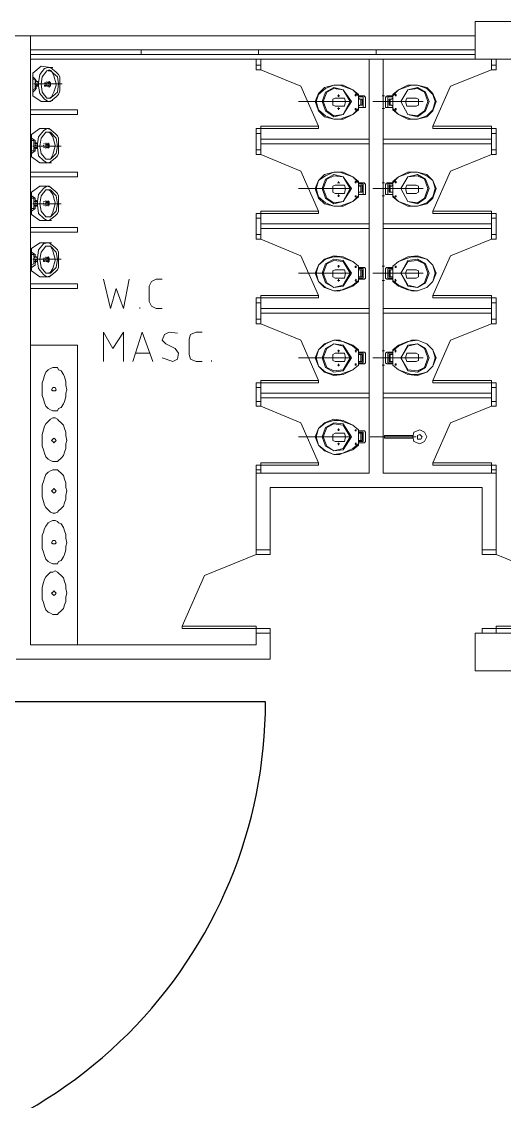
# Model space of a CAD drawing. Header units: millimetres. Extents: x 379 to 563, y 812 to 870.
# Drawn here: x 452.51 to 457.65, y 843.83 to 855.33 of the extents above; entities that cross this region are included whole.
import ezdxf

# ---------------------------------------------------------------- set-up
doc = ezdxf.new("R2010")
doc.units = ezdxf.units.MM
doc.layers.add('Cameras', color=7, linetype='Continuous')

msp = doc.modelspace()

# ---------------------------------------------------------------- linework, layer by layer
at = {"color": 7, "lineweight": 0}
for points in [[(457.335, 854.928), (457.735, 854.928), (457.735, 855.329), (457.335, 855.329), (457.335, 854.928), (457.335, 854.928)], [(448.968, 855.179), (457.335, 855.179)], [(452.6, 848.691), (452.6, 855.179)], [(452.6, 855.028), (457.335, 855.028)], [(453.778, 854.978), (453.778, 855.028)], [(455.03, 854.978), (455.03, 855.028)], [(456.283, 854.978), (456.283, 855.028)], [(452.6, 854.978), (457.335, 854.978)], [(452.6, 854.928), (453.101, 854.928)], [(452.625, 854.928), (457.335, 854.928)], [(454.717, 854.928), (453.728, 854.928)], [(455.055, 854.865), (455.005, 854.865), (455.005, 854.928), (455.055, 854.928), (455.055, 854.865), (455.055, 854.865)], [(455.005, 854.865), (455.005, 854.928)], [(455.055, 854.815), (455.005, 854.815), (455.005, 854.865), (455.055, 854.865), (455.055, 854.815), (455.055, 854.815)], [(455.055, 854.865), (455.055, 854.928)], [(456.045, 854.928), (456.195, 854.928)], [(456.207, 850.519), (456.207, 854.928)], [(456.358, 850.519), (456.358, 854.928)], [(457.51, 854.865), (457.56, 854.865), (457.56, 854.928), (457.51, 854.928), (457.51, 854.865), (457.51, 854.865)], [(457.51, 854.865), (457.51, 854.928)], [(457.51, 854.815), (457.56, 854.815), (457.56, 854.865), (457.51, 854.865), (457.51, 854.815), (457.51, 854.815)], [(457.56, 854.865), (457.56, 854.928)], [(452.813, 854.84), (452.713, 854.853), (452.625, 854.778)], [(452.625, 854.552), (452.625, 854.665), (452.625, 854.778)], [(452.7, 854.765), (452.688, 854.678)], [(452.751, 854.828), (452.7, 854.765)], [(452.776, 854.803), (452.726, 854.74)], [(452.838, 854.84), (452.788, 854.84), (452.751, 854.828)], [(452.826, 854.803), (452.801, 854.815), (452.776, 854.803)], [(452.788, 854.515), (452.813, 854.515), (452.888, 854.577), (452.901, 854.665), (452.888, 854.74), (452.813, 854.803), (452.788, 854.803)], [(452.876, 854.79), (452.813, 854.84)], [(452.851, 854.753), (452.826, 854.803)], [(452.876, 854.665), (452.851, 854.753)], [(452.901, 854.765), (452.876, 854.79)], [(452.913, 854.74), (452.901, 854.765)], [(455.669, 854.214), (455.481, 854.64), (455.055, 854.815)], [(457.51, 854.815), (457.072, 854.64), (456.884, 854.214)], [(452.625, 854.74), (452.65, 854.715), (452.663, 854.703), (452.663, 854.69)], [(452.625, 854.715), (452.65, 854.715)], [(452.938, 854.665), (452.638, 854.665)], [(452.65, 854.703), (452.65, 854.715)], [(452.65, 854.703), (452.65, 854.69)], [(452.65, 854.69), (452.663, 854.69)], [(452.688, 854.665), (452.688, 854.678), (452.663, 854.69), (452.65, 854.678), (452.65, 854.665), (452.65, 854.64), (452.663, 854.64), (452.688, 854.64), (452.688, 854.665), (452.688, 854.665)], [(452.663, 854.64), (452.65, 854.64), (452.65, 854.627)], [(452.663, 854.69), (452.675, 854.69)], [(452.675, 854.665), (452.663, 854.665), (452.663, 854.653), (452.675, 854.653), (452.675, 854.665), (452.675, 854.665)], [(452.675, 854.64), (452.663, 854.64), (452.663, 854.627)], [(452.688, 854.678), (452.675, 854.69)], [(452.675, 854.64), (452.688, 854.64)], [(452.688, 854.64), (452.688, 854.69)], [(452.688, 854.64), (452.7, 854.565), (452.751, 854.502)], [(452.726, 854.74), (452.713, 854.665)], [(452.713, 854.665), (452.726, 854.577)], [(452.763, 854.678), (452.751, 854.678), (452.763, 854.678), (452.763, 854.678)], [(452.763, 854.64), (452.763, 854.653), (452.751, 854.653), (452.751, 854.64), (452.763, 854.64), (452.763, 854.64)], [(452.776, 854.69), (452.776, 854.678), (452.776, 854.69), (452.776, 854.69)], [(452.813, 854.665), (452.813, 854.678), (452.801, 854.69), (452.776, 854.678), (452.776, 854.665), (452.776, 854.64), (452.801, 854.64), (452.813, 854.64), (452.813, 854.665), (452.813, 854.665)], [(452.776, 854.665), (452.776, 854.653), (452.776, 854.665), (452.776, 854.665)], [(452.801, 854.678), (452.788, 854.678), (452.801, 854.678), (452.801, 854.678)], [(452.788, 854.64), (452.788, 854.653), (452.788, 854.64), (452.788, 854.64)], [(452.801, 854.69), (452.801, 854.665)], [(452.801, 854.665), (452.801, 854.653), (452.801, 854.665), (452.801, 854.665)], [(452.801, 854.627), (452.801, 854.665)], [(452.851, 854.577), (452.876, 854.653)], [(452.876, 854.665), (452.876, 854.653)], [(452.913, 854.703), (452.913, 854.74)], [(452.913, 854.665), (452.913, 854.703)], [(452.913, 854.627), (452.913, 854.665)], [(456.095, 854.54), (456.032, 854.602), (455.894, 854.653), (455.832, 854.653), (455.744, 854.615), (455.669, 854.552), (455.644, 854.477), (455.669, 854.39), (455.744, 854.327), (455.832, 854.289), (455.894, 854.289), (456.032, 854.339), (456.095, 854.402)], [(455.832, 854.653), (455.731, 854.627)], [(455.932, 854.653), (455.832, 854.653)], [(456.032, 854.602), (455.932, 854.653)], [(456.521, 854.339), (456.621, 854.289), (456.721, 854.289), (456.821, 854.314), (456.884, 854.377), (456.921, 854.477), (456.884, 854.565), (456.821, 854.627), (456.721, 854.653), (456.621, 854.653), (456.521, 854.602), (456.458, 854.552), (456.458, 854.54), (456.395, 854.54)], [(456.658, 854.653), (456.521, 854.602)], [(456.721, 854.653), (456.658, 854.653)], [(456.821, 854.615), (456.721, 854.653)], [(452.625, 854.577), (452.65, 854.602), (452.663, 854.615), (452.663, 854.627)], [(452.625, 854.615), (452.625, 854.602)], [(452.625, 854.602), (452.65, 854.615)], [(452.625, 854.552), (452.625, 854.54)], [(452.625, 854.54), (452.713, 854.477), (452.813, 854.477)], [(452.65, 854.615), (452.65, 854.627)], [(452.726, 854.577), (452.776, 854.515)], [(452.776, 854.515), (452.801, 854.515), (452.826, 854.527)], [(452.813, 854.477), (452.876, 854.527)], [(452.826, 854.527), (452.851, 854.577)], [(452.876, 854.527), (452.901, 854.552)], [(452.901, 854.552), (452.913, 854.59)], [(452.913, 854.59), (452.913, 854.627)], [(455.669, 854.565), (455.631, 854.477)], [(455.731, 854.627), (455.669, 854.565)], [(455.932, 854.602), (455.832, 854.627), (455.744, 854.577), (455.706, 854.477), (455.744, 854.377), (455.832, 854.314), (455.932, 854.339), (456.02, 854.477)], [(455.932, 854.602), (455.832, 854.615), (455.757, 854.577), (455.719, 854.477), (455.757, 854.377), (455.832, 854.327), (455.932, 854.339), (456.007, 854.477)], [(455.869, 854.54), (455.894, 854.54)], [(455.882, 854.552), (455.882, 854.527)], [(456.007, 854.477), (455.932, 854.602)], [(456.02, 854.477), (455.932, 854.602)], [(456.095, 854.552), (456.032, 854.602)], [(456.07, 854.54), (456.07, 854.552), (456.057, 854.552), (456.057, 854.54), (456.07, 854.54), (456.07, 854.54)], [(456.095, 854.54), (456.095, 854.552)], [(456.095, 854.54), (456.157, 854.54)], [(456.095, 854.54), (456.095, 854.477)], [(456.095, 854.527), (456.145, 854.527)], [(456.145, 854.515), (456.145, 854.527)], [(456.17, 854.527), (456.157, 854.527), (456.157, 854.54)], [(456.17, 854.527), (456.17, 854.477), (456.17, 854.415)], [(456.37, 854.54), (456.345, 854.54)], [(456.358, 854.552), (456.358, 854.527)], [(456.395, 854.54), (456.395, 854.527), (456.383, 854.527)], [(456.383, 854.527), (456.383, 854.477), (456.383, 854.415)], [(456.458, 854.527), (456.408, 854.527)], [(456.408, 854.527), (456.408, 854.515)], [(456.521, 854.602), (456.458, 854.54)], [(456.458, 854.54), (456.458, 854.477)], [(456.496, 854.54), (456.496, 854.552), (456.483, 854.552), (456.483, 854.54), (456.496, 854.54), (456.496, 854.54)], [(456.621, 854.602), (456.546, 854.477)], [(456.621, 854.602), (456.546, 854.477)], [(456.721, 854.627), (456.621, 854.602)], [(456.721, 854.615), (456.621, 854.602)], [(456.809, 854.577), (456.721, 854.627)], [(456.796, 854.577), (456.721, 854.615)], [(456.834, 854.477), (456.796, 854.577)], [(456.846, 854.477), (456.809, 854.577)], [(456.884, 854.552), (456.821, 854.615)], [(456.909, 854.477), (456.884, 854.552)], [(452.751, 854.502), (452.788, 854.477), (452.838, 854.49)], [(455.456, 854.477), (455.995, 854.477)], [(455.631, 854.477), (455.669, 854.377)], [(455.844, 854.515), (455.819, 854.502)], [(455.819, 854.44), (455.819, 854.502)], [(455.944, 854.427), (455.844, 854.427), (455.819, 854.44)], [(455.844, 854.515), (455.944, 854.515)], [(455.882, 854.39), (455.882, 854.415)], [(455.944, 854.427), (455.957, 854.477), (455.944, 854.515)], [(456.095, 854.515), (456.107, 854.502)], [(456.095, 854.415), (456.095, 854.477)], [(456.107, 854.44), (456.095, 854.427)], [(456.145, 854.415), (456.095, 854.415)], [(456.157, 854.415), (456.095, 854.415), (456.095, 854.402), (456.095, 854.39)], [(456.107, 854.502), (456.12, 854.502), (456.132, 854.502), (456.132, 854.477)], [(456.107, 854.44), (456.12, 854.44), (456.132, 854.44), (456.132, 854.477)], [(456.12, 854.502), (456.12, 854.477), (456.12, 854.44)], [(456.145, 854.515), (456.145, 854.477), (456.145, 854.427)], [(456.145, 854.415), (456.145, 854.427)], [(456.157, 854.415), (456.17, 854.415)], [(456.784, 854.477), (456.245, 854.477)], [(456.358, 854.39), (456.358, 854.415)], [(456.383, 854.415), (456.395, 854.415)], [(456.395, 854.415), (456.458, 854.415), (456.458, 854.402), (456.458, 854.39)], [(456.408, 854.515), (456.408, 854.477), (456.408, 854.427)], [(456.408, 854.427), (456.408, 854.415)], [(456.408, 854.415), (456.458, 854.415)], [(456.445, 854.502), (456.433, 854.502), (456.42, 854.502), (456.42, 854.477)], [(456.445, 854.44), (456.433, 854.44), (456.42, 854.44), (456.42, 854.477)], [(456.433, 854.502), (456.433, 854.477), (456.433, 854.44)], [(456.445, 854.502), (456.458, 854.515)], [(456.458, 854.427), (456.445, 854.44)], [(456.909, 854.477), (456.884, 854.39), (456.821, 854.327), (456.721, 854.289), (456.658, 854.289), (456.521, 854.339), (456.458, 854.402)], [(456.458, 854.415), (456.458, 854.477)], [(456.546, 854.477), (456.621, 854.339)], [(456.546, 854.477), (456.621, 854.339)], [(456.608, 854.515), (456.596, 854.477), (456.608, 854.427)], [(456.733, 854.502), (456.708, 854.515), (456.608, 854.515)], [(456.608, 854.427), (456.708, 854.427), (456.733, 854.44)], [(456.733, 854.44), (456.733, 854.502)], [(456.796, 854.377), (456.834, 854.477)], [(456.809, 854.377), (456.846, 854.477)], [(452.6, 854.39), (453.101, 854.39)], [(452.6, 854.339), (453.101, 854.339)], [(453.101, 854.339), (453.101, 854.39)], [(455.669, 854.377), (455.731, 854.314)], [(455.731, 854.314), (455.832, 854.289)], [(455.832, 854.289), (455.932, 854.289)], [(455.869, 854.402), (455.894, 854.402)], [(455.932, 854.289), (456.032, 854.339)], [(456.095, 854.39), (456.032, 854.339)], [(456.07, 854.402), (456.057, 854.402), (456.057, 854.39), (456.07, 854.39), (456.07, 854.402), (456.07, 854.402)], [(456.37, 854.402), (456.345, 854.402)], [(456.458, 854.39), (456.521, 854.339)], [(456.496, 854.402), (456.483, 854.402), (456.483, 854.39), (456.496, 854.39), (456.496, 854.402), (456.496, 854.402)], [(456.621, 854.339), (456.721, 854.327)], [(456.621, 854.339), (456.721, 854.314)], [(456.721, 854.327), (456.796, 854.377)], [(456.721, 854.314), (456.809, 854.377)], [(452.801, 854.189), (452.7, 854.189), (452.613, 854.126)], [(452.826, 854.177), (452.776, 854.189), (452.738, 854.164)], [(452.863, 854.139), (452.801, 854.189)], [(455.055, 854.139), (455.005, 854.139), (455.005, 854.189), (455.055, 854.189), (455.055, 854.139), (455.055, 854.139)], [(455.055, 854.189), (455.669, 854.189), (455.669, 854.214), (455.055, 854.214), (455.055, 854.189), (455.055, 854.189)], [(457.51, 854.189), (456.884, 854.189), (456.884, 854.214), (457.51, 854.214), (457.51, 854.189), (457.51, 854.189)], [(457.51, 854.139), (457.56, 854.139), (457.56, 854.189), (457.51, 854.189), (457.51, 854.139), (457.51, 854.139)], [(452.613, 853.901), (452.613, 854.001), (452.613, 854.114), (452.613, 854.126)], [(452.613, 854.089), (452.65, 854.064), (452.65, 854.051), (452.65, 854.039)], [(452.613, 854.064), (452.638, 854.064)], [(452.638, 854.051), (452.638, 854.064)], [(452.688, 854.101), (452.675, 854.026)], [(452.738, 854.164), (452.688, 854.101)], [(452.713, 854.089), (452.7, 854.001)], [(452.763, 854.152), (452.713, 854.089)], [(452.813, 854.139), (452.788, 854.152), (452.763, 854.152)], [(452.776, 853.863), (452.813, 853.863), (452.876, 853.926), (452.888, 854.001), (452.876, 854.089), (452.813, 854.152), (452.776, 854.152)], [(452.838, 854.101), (452.813, 854.139)], [(452.863, 854.014), (452.838, 854.101)], [(452.888, 854.114), (452.863, 854.139)], [(452.901, 854.089), (452.888, 854.114)], [(452.901, 854.039), (452.901, 854.089)], [(455.055, 853.964), (455.005, 853.964), (455.005, 854.139), (455.055, 854.139), (455.055, 853.964), (455.055, 853.964)], [(455.005, 853.964), (455.005, 854.139)], [(455.055, 853.964), (455.055, 854.139)], [(455.055, 854.076), (456.207, 854.076)], [(456.358, 854.076), (457.51, 854.076)], [(457.51, 853.964), (457.56, 853.964), (457.56, 854.139), (457.51, 854.139), (457.51, 853.964), (457.51, 853.964)], [(457.51, 853.964), (457.51, 854.139)], [(457.56, 853.964), (457.56, 854.139)], [(452.613, 853.926), (452.65, 853.951), (452.65, 853.964), (452.65, 853.976)], [(452.613, 853.951), (452.638, 853.951)], [(452.926, 854.001), (452.625, 854.001)], [(452.638, 854.051), (452.638, 854.039)], [(452.638, 854.039), (452.638, 854.026), (452.65, 854.026)], [(452.675, 854.001), (452.675, 854.026), (452.65, 854.026), (452.638, 854.026), (452.638, 854.001), (452.638, 853.989), (452.65, 853.989), (452.675, 853.989), (452.675, 854.001), (452.675, 854.001)], [(452.65, 853.989), (452.638, 853.976)], [(452.638, 853.964), (452.638, 853.976)], [(452.638, 853.951), (452.638, 853.964)], [(452.65, 854.039), (452.663, 854.039)], [(452.663, 854.001), (452.663, 854.014), (452.65, 854.014), (452.65, 854.001), (452.663, 854.001), (452.663, 854.001)], [(452.663, 853.976), (452.65, 853.976)], [(452.675, 854.026), (452.663, 854.039)], [(452.663, 853.976), (452.675, 853.989)], [(452.675, 853.976), (452.675, 854.039)], [(452.675, 853.989), (452.688, 853.901), (452.738, 853.851)], [(452.7, 854.001), (452.713, 853.926)], [(452.751, 854.026), (452.738, 854.026), (452.751, 854.026), (452.751, 854.026)], [(452.738, 854.001), (452.738, 854.014), (452.738, 854.001), (452.738, 854.001)], [(452.751, 853.989), (452.738, 853.989), (452.751, 853.989), (452.751, 853.989)], [(452.763, 854.026), (452.763, 854.039), (452.763, 854.026), (452.763, 854.026)], [(452.801, 854.001), (452.801, 854.026), (452.788, 854.026), (452.763, 854.026), (452.763, 854.001), (452.763, 853.989), (452.788, 853.989), (452.801, 853.989), (452.801, 854.001), (452.801, 854.001)], [(452.763, 854.001), (452.763, 854.014), (452.763, 854.001), (452.763, 854.001)], [(452.763, 853.989), (452.763, 853.976), (452.763, 853.989), (452.763, 853.989)], [(452.788, 854.026), (452.776, 854.026), (452.776, 854.014), (452.788, 854.026), (452.788, 854.026)], [(452.788, 853.989), (452.776, 853.989), (452.788, 853.989), (452.788, 853.989)], [(452.788, 854.039), (452.788, 854.001)], [(452.788, 854.001), (452.788, 854.014), (452.788, 854.001), (452.788, 854.001)], [(452.788, 853.976), (452.788, 854.001)], [(452.838, 853.914), (452.863, 854.001)], [(452.863, 854.014), (452.863, 854.001)], [(452.901, 854.014), (452.901, 854.039)], [(452.901, 854.014), (452.901, 854.001)], [(452.901, 853.976), (452.901, 854.001)], [(452.901, 853.926), (452.901, 853.976)], [(455.055, 853.914), (455.005, 853.914), (455.005, 853.964), (455.055, 853.964), (455.055, 853.914), (455.055, 853.914)], [(455.055, 854.026), (456.207, 854.026)], [(456.358, 854.026), (457.51, 854.026)], [(457.51, 853.914), (457.56, 853.914), (457.56, 853.964), (457.51, 853.964), (457.51, 853.914), (457.51, 853.914)], [(452.613, 853.901), (452.613, 853.889)], [(452.613, 853.889), (452.7, 853.826), (452.801, 853.826)], [(452.713, 853.926), (452.763, 853.863)], [(452.738, 853.851), (452.776, 853.826), (452.826, 853.826)], [(452.763, 853.863), (452.788, 853.863), (452.813, 853.863)], [(452.801, 853.826), (452.863, 853.876)], [(452.813, 853.863), (452.838, 853.914)], [(452.863, 853.876), (452.888, 853.901)], [(452.888, 853.901), (452.901, 853.926)], [(455.669, 853.312), (455.481, 853.738), (455.055, 853.914)], [(457.51, 853.914), (457.072, 853.738), (456.884, 853.312)], [(452.6, 853.726), (453.101, 853.726)], [(453.101, 853.676), (453.101, 853.726)], [(456.095, 853.613), (456.032, 853.676), (455.894, 853.726), (455.832, 853.726), (455.744, 853.688), (455.669, 853.638), (455.644, 853.55), (455.669, 853.463), (455.744, 853.4), (455.832, 853.362), (455.894, 853.362), (456.032, 853.413), (456.095, 853.475)], [(455.832, 853.726), (455.731, 853.701)], [(455.932, 853.726), (455.832, 853.726)], [(456.032, 853.676), (455.932, 853.726)], [(456.521, 853.413), (456.621, 853.362), (456.721, 853.362), (456.821, 853.388), (456.884, 853.45), (456.921, 853.55), (456.884, 853.638), (456.821, 853.701), (456.721, 853.726), (456.621, 853.726), (456.521, 853.676), (456.458, 853.626), (456.458, 853.613), (456.395, 853.613)], [(456.658, 853.726), (456.521, 853.676)], [(456.721, 853.726), (456.658, 853.726)], [(456.821, 853.688), (456.721, 853.726)], [(452.6, 853.676), (453.101, 853.676)], [(455.669, 853.638), (455.631, 853.55)], [(455.731, 853.701), (455.669, 853.638)], [(455.932, 853.676), (455.832, 853.701), (455.744, 853.651), (455.706, 853.55), (455.744, 853.45), (455.832, 853.388), (455.932, 853.413), (456.02, 853.55)], [(455.932, 853.676), (455.832, 853.688), (455.757, 853.651), (455.719, 853.55), (455.757, 853.45), (455.832, 853.4), (455.932, 853.413), (456.007, 853.55)], [(455.869, 853.613), (455.894, 853.613)], [(455.882, 853.626), (455.882, 853.613)], [(456.007, 853.55), (455.932, 853.676)], [(456.02, 853.55), (455.932, 853.676)], [(456.095, 853.626), (456.032, 853.676)], [(456.07, 853.613), (456.07, 853.626), (456.057, 853.626), (456.057, 853.613), (456.07, 853.613), (456.07, 853.613)], [(456.095, 853.626), (456.095, 853.613), (456.157, 853.613)], [(456.095, 853.613), (456.095, 853.55)], [(456.095, 853.6), (456.145, 853.6)], [(456.145, 853.588), (456.145, 853.6)], [(456.17, 853.6), (456.157, 853.6), (456.157, 853.613)], [(456.17, 853.6), (456.17, 853.55), (456.17, 853.488)], [(456.37, 853.613), (456.345, 853.613)], [(456.358, 853.626), (456.358, 853.613)], [(456.395, 853.613), (456.395, 853.6), (456.383, 853.6)], [(456.383, 853.6), (456.383, 853.55), (456.383, 853.488)], [(456.458, 853.6), (456.408, 853.6)], [(456.408, 853.6), (456.408, 853.588)], [(456.521, 853.676), (456.458, 853.613)], [(456.458, 853.613), (456.458, 853.55)], [(456.496, 853.613), (456.496, 853.626), (456.483, 853.626), (456.483, 853.613), (456.496, 853.613), (456.496, 853.613)], [(456.621, 853.676), (456.546, 853.55)], [(456.621, 853.676), (456.546, 853.55)], [(456.721, 853.701), (456.621, 853.676)], [(456.721, 853.688), (456.621, 853.676)], [(456.809, 853.651), (456.721, 853.701)], [(456.796, 853.651), (456.721, 853.688)], [(456.834, 853.55), (456.796, 853.651)], [(456.846, 853.55), (456.809, 853.651)], [(456.884, 853.638), (456.821, 853.688)], [(456.909, 853.55), (456.884, 853.638)], [(452.801, 853.575), (452.7, 853.575), (452.613, 853.513)], [(452.613, 853.287), (452.613, 853.388), (452.613, 853.5), (452.613, 853.513)], [(452.688, 853.488), (452.675, 853.413)], [(452.738, 853.55), (452.688, 853.488)], [(452.763, 853.538), (452.713, 853.475)], [(452.826, 853.563), (452.776, 853.575), (452.738, 853.55)], [(452.813, 853.525), (452.788, 853.538), (452.763, 853.538)], [(452.776, 853.25), (452.813, 853.25), (452.876, 853.312), (452.888, 853.388), (452.876, 853.475), (452.813, 853.538), (452.776, 853.538)], [(452.863, 853.525), (452.801, 853.575)], [(452.838, 853.488), (452.813, 853.525)], [(452.863, 853.4), (452.838, 853.488)], [(452.888, 853.5), (452.863, 853.525)], [(452.901, 853.475), (452.888, 853.5)], [(455.456, 853.55), (455.995, 853.55)], [(455.631, 853.55), (455.669, 853.45)], [(455.844, 853.588), (455.819, 853.575)], [(455.819, 853.513), (455.819, 853.575)], [(455.944, 853.5), (455.844, 853.5), (455.819, 853.513)], [(455.844, 853.588), (455.944, 853.588)], [(455.882, 853.463), (455.882, 853.488)], [(455.944, 853.5), (455.957, 853.55), (455.944, 853.588)], [(456.095, 853.588), (456.107, 853.575)], [(456.095, 853.488), (456.095, 853.55)], [(456.107, 853.513), (456.095, 853.513), (456.095, 853.5)], [(456.145, 853.488), (456.095, 853.488)], [(456.157, 853.488), (456.095, 853.488), (456.095, 853.475), (456.095, 853.463)], [(456.107, 853.575), (456.12, 853.575), (456.12, 853.588), (456.132, 853.588), (456.132, 853.575), (456.132, 853.55)], [(456.107, 853.513), (456.12, 853.513), (456.132, 853.513), (456.132, 853.55)], [(456.12, 853.575), (456.12, 853.55), (456.12, 853.513)], [(456.145, 853.588), (456.145, 853.55), (456.145, 853.5)], [(456.145, 853.488), (456.145, 853.5)], [(456.157, 853.488), (456.17, 853.488)], [(456.784, 853.55), (456.245, 853.55)], [(456.358, 853.463), (456.358, 853.488)], [(456.383, 853.488), (456.395, 853.488)], [(456.395, 853.488), (456.458, 853.488), (456.458, 853.475), (456.458, 853.463)], [(456.408, 853.588), (456.408, 853.55), (456.408, 853.5)], [(456.408, 853.5), (456.408, 853.488)], [(456.408, 853.488), (456.458, 853.488)], [(456.445, 853.575), (456.433, 853.575), (456.433, 853.588), (456.42, 853.588), (456.42, 853.575), (456.42, 853.55)], [(456.445, 853.513), (456.433, 853.513), (456.42, 853.513), (456.42, 853.55)], [(456.433, 853.575), (456.433, 853.55), (456.433, 853.513)], [(456.445, 853.575), (456.458, 853.588)], [(456.458, 853.5), (456.458, 853.513), (456.445, 853.513)], [(456.909, 853.55), (456.884, 853.463), (456.821, 853.4), (456.721, 853.362), (456.658, 853.362), (456.521, 853.413), (456.458, 853.475)], [(456.458, 853.488), (456.458, 853.55)], [(456.546, 853.55), (456.621, 853.413)], [(456.546, 853.55), (456.621, 853.413)], [(456.608, 853.588), (456.596, 853.55), (456.608, 853.5)], [(456.733, 853.575), (456.708, 853.588), (456.608, 853.588)], [(456.608, 853.5), (456.708, 853.5), (456.733, 853.513)], [(456.733, 853.513), (456.733, 853.575)], [(456.796, 853.45), (456.834, 853.55)], [(456.809, 853.45), (456.846, 853.55)], [(452.613, 853.475), (452.65, 853.45), (452.65, 853.438), (452.65, 853.425)], [(452.613, 853.45), (452.638, 853.45)], [(452.926, 853.388), (452.625, 853.388)], [(452.638, 853.438), (452.638, 853.45)], [(452.638, 853.438), (452.638, 853.425)], [(452.638, 853.425), (452.638, 853.413), (452.65, 853.413)], [(452.675, 853.388), (452.675, 853.413), (452.65, 853.413), (452.638, 853.413), (452.638, 853.388), (452.638, 853.375), (452.65, 853.375), (452.675, 853.375), (452.675, 853.388), (452.675, 853.388)], [(452.65, 853.375), (452.638, 853.362)], [(452.65, 853.425), (452.663, 853.425)], [(452.663, 853.388), (452.663, 853.4), (452.65, 853.4), (452.65, 853.388), (452.663, 853.388), (452.663, 853.388)], [(452.675, 853.413), (452.663, 853.425)], [(452.663, 853.362), (452.675, 853.375)], [(452.675, 853.362), (452.675, 853.425)], [(452.675, 853.375), (452.688, 853.287), (452.738, 853.237)], [(452.713, 853.475), (452.7, 853.388)], [(452.7, 853.388), (452.713, 853.312)], [(452.751, 853.413), (452.738, 853.413), (452.751, 853.413), (452.751, 853.413)], [(452.738, 853.388), (452.738, 853.4), (452.738, 853.388), (452.738, 853.388)], [(452.751, 853.375), (452.738, 853.375), (452.751, 853.375), (452.751, 853.375)], [(452.763, 853.413), (452.763, 853.425), (452.763, 853.413), (452.763, 853.413)], [(452.801, 853.388), (452.801, 853.413), (452.788, 853.413), (452.763, 853.413), (452.763, 853.388), (452.763, 853.375), (452.788, 853.375), (452.801, 853.375), (452.801, 853.388), (452.801, 853.388)], [(452.763, 853.388), (452.763, 853.4), (452.763, 853.388), (452.763, 853.388)], [(452.763, 853.375), (452.763, 853.362), (452.763, 853.375), (452.763, 853.375)], [(452.788, 853.413), (452.776, 853.413), (452.776, 853.4), (452.788, 853.413), (452.788, 853.413)], [(452.788, 853.375), (452.776, 853.375), (452.788, 853.375), (452.788, 853.375)], [(452.788, 853.425), (452.788, 853.388)], [(452.788, 853.388), (452.788, 853.4), (452.788, 853.388), (452.788, 853.388)], [(452.788, 853.362), (452.788, 853.388)], [(452.838, 853.3), (452.863, 853.388)], [(452.863, 853.4), (452.863, 853.388)], [(452.901, 853.425), (452.901, 853.475)], [(452.901, 853.4), (452.901, 853.425)], [(452.901, 853.4), (452.901, 853.388)], [(452.901, 853.362), (452.901, 853.388)], [(455.669, 853.45), (455.731, 853.388)], [(455.731, 853.388), (455.832, 853.362)], [(455.869, 853.475), (455.894, 853.475)], [(455.932, 853.362), (456.032, 853.413)], [(456.095, 853.463), (456.032, 853.413)], [(456.07, 853.475), (456.057, 853.475), (456.057, 853.463), (456.07, 853.463), (456.07, 853.475), (456.07, 853.475)], [(456.37, 853.475), (456.345, 853.475)], [(456.458, 853.463), (456.521, 853.413)], [(456.496, 853.475), (456.483, 853.475), (456.483, 853.463), (456.496, 853.463), (456.496, 853.475), (456.496, 853.475)], [(456.621, 853.413), (456.721, 853.4)], [(456.621, 853.413), (456.721, 853.388)], [(456.721, 853.4), (456.796, 853.45)], [(456.721, 853.388), (456.809, 853.45)], [(452.613, 853.312), (452.65, 853.337), (452.65, 853.35), (452.65, 853.362)], [(452.613, 853.337), (452.638, 853.337)], [(452.613, 853.287), (452.613, 853.275)], [(452.613, 853.275), (452.7, 853.212), (452.801, 853.212)], [(452.638, 853.35), (452.638, 853.362)], [(452.638, 853.337), (452.638, 853.35)], [(452.663, 853.362), (452.65, 853.362)], [(452.713, 853.312), (452.763, 853.25)], [(452.801, 853.212), (452.863, 853.262)], [(452.813, 853.25), (452.838, 853.3)], [(452.863, 853.262), (452.888, 853.287)], [(452.888, 853.287), (452.901, 853.312)], [(452.901, 853.312), (452.901, 853.362)], [(455.055, 853.237), (455.005, 853.237), (455.005, 853.287), (455.055, 853.287), (455.055, 853.237), (455.055, 853.237)], [(455.055, 853.287), (455.669, 853.287), (455.669, 853.312), (455.055, 853.312), (455.055, 853.287), (455.055, 853.287)], [(455.832, 853.362), (455.932, 853.362)], [(457.51, 853.287), (456.884, 853.287), (456.884, 853.312), (457.51, 853.312), (457.51, 853.287), (457.51, 853.287)], [(457.51, 853.237), (457.56, 853.237), (457.56, 853.287), (457.51, 853.287), (457.51, 853.237), (457.51, 853.237)], [(452.738, 853.237), (452.776, 853.212), (452.826, 853.212)], [(452.763, 853.25), (452.788, 853.25), (452.813, 853.25)], [(455.055, 853.062), (455.005, 853.062), (455.005, 853.237), (455.055, 853.237), (455.055, 853.062), (455.055, 853.062)], [(455.005, 853.062), (455.005, 853.237)], [(455.055, 853.062), (455.055, 853.237)], [(455.055, 853.175), (456.207, 853.175)], [(456.358, 853.175), (457.51, 853.175)], [(457.51, 853.062), (457.56, 853.062), (457.56, 853.237), (457.51, 853.237), (457.51, 853.062), (457.51, 853.062)], [(457.51, 853.062), (457.51, 853.237)], [(457.56, 853.062), (457.56, 853.237)], [(452.6, 853.137), (453.101, 853.137)], [(452.6, 853.087), (453.101, 853.087)], [(453.101, 853.087), (453.101, 853.137)], [(455.055, 853.012), (455.005, 853.012), (455.005, 853.062), (455.055, 853.062), (455.055, 853.012), (455.055, 853.012)], [(455.055, 853.125), (456.207, 853.125)], [(456.358, 853.125), (457.51, 853.125)], [(457.51, 853.012), (457.56, 853.012), (457.56, 853.062), (457.51, 853.062), (457.51, 853.012), (457.51, 853.012)], [(452.801, 852.974), (452.7, 852.974), (452.613, 852.912)], [(452.613, 852.686), (452.613, 852.799), (452.613, 852.912)], [(452.738, 852.962), (452.688, 852.899)], [(452.763, 852.937), (452.713, 852.874)], [(452.826, 852.974), (452.776, 852.974), (452.738, 852.962)], [(452.813, 852.937), (452.788, 852.937), (452.763, 852.937)], [(452.776, 852.649), (452.813, 852.649), (452.876, 852.711), (452.888, 852.799), (452.876, 852.874), (452.813, 852.937), (452.776, 852.937)], [(452.863, 852.924), (452.801, 852.974)], [(452.838, 852.887), (452.813, 852.937)], [(452.888, 852.899), (452.863, 852.924)], [(455.669, 852.411), (455.481, 852.836), (455.055, 853.012)], [(457.51, 853.012), (457.072, 852.836), (456.884, 852.411)], [(452.613, 852.874), (452.65, 852.849), (452.65, 852.836), (452.65, 852.824)], [(452.613, 852.849), (452.638, 852.849)], [(452.926, 852.799), (452.625, 852.799)], [(452.638, 852.836), (452.638, 852.849)], [(452.638, 852.836), (452.638, 852.824)], [(452.638, 852.824), (452.65, 852.824)], [(452.675, 852.799), (452.675, 852.811), (452.65, 852.824), (452.638, 852.811), (452.638, 852.799), (452.638, 852.774), (452.65, 852.774), (452.675, 852.774), (452.675, 852.799), (452.675, 852.799)], [(452.65, 852.824), (452.663, 852.824)], [(452.663, 852.799), (452.65, 852.799), (452.65, 852.786), (452.663, 852.786), (452.663, 852.799), (452.663, 852.799)], [(452.675, 852.811), (452.663, 852.824)], [(452.688, 852.899), (452.675, 852.811)], [(452.675, 852.774), (452.675, 852.824)], [(452.713, 852.874), (452.7, 852.799)], [(452.7, 852.799), (452.713, 852.711)], [(452.751, 852.811), (452.738, 852.811), (452.751, 852.811), (452.751, 852.811)], [(452.738, 852.799), (452.738, 852.786), (452.738, 852.799), (452.738, 852.799)], [(452.763, 852.824), (452.763, 852.811), (452.763, 852.824), (452.763, 852.824)], [(452.801, 852.799), (452.801, 852.811), (452.788, 852.824), (452.763, 852.811), (452.763, 852.799), (452.763, 852.774), (452.788, 852.774), (452.801, 852.774), (452.801, 852.799), (452.801, 852.799)], [(452.763, 852.799), (452.763, 852.786), (452.763, 852.799), (452.763, 852.799)], [(452.788, 852.811), (452.776, 852.811), (452.788, 852.811), (452.788, 852.811)], [(452.788, 852.824), (452.788, 852.799)], [(452.788, 852.799), (452.788, 852.786), (452.788, 852.799), (452.788, 852.799)], [(452.788, 852.761), (452.788, 852.799)], [(452.863, 852.799), (452.838, 852.887)], [(452.863, 852.799), (452.863, 852.786)], [(452.901, 852.874), (452.888, 852.899)], [(452.901, 852.824), (452.901, 852.874)], [(452.901, 852.799), (452.901, 852.824)], [(452.901, 852.761), (452.901, 852.799)], [(456.095, 852.711), (456.095, 852.724), (456.032, 852.774), (455.894, 852.824), (455.832, 852.824), (455.744, 852.799), (455.669, 852.736), (455.644, 852.649), (455.669, 852.561), (455.744, 852.498), (455.832, 852.461), (455.894, 852.461), (456.032, 852.523), (456.095, 852.573)], [(455.731, 852.799), (455.669, 852.736)], [(455.932, 852.786), (455.832, 852.799), (455.744, 852.749), (455.706, 852.649), (455.744, 852.548), (455.832, 852.498), (455.932, 852.511), (456.02, 852.649)], [(455.832, 852.836), (455.731, 852.799)], [(455.932, 852.824), (455.832, 852.836)], [(456.032, 852.774), (455.932, 852.824)], [(456.521, 852.511), (456.621, 852.473), (456.721, 852.461), (456.821, 852.498), (456.884, 852.561), (456.921, 852.649), (456.884, 852.736), (456.821, 852.799), (456.721, 852.836), (456.621, 852.824), (456.521, 852.774), (456.458, 852.724), (456.458, 852.711), (456.395, 852.711)], [(456.658, 852.824), (456.521, 852.774)], [(456.721, 852.799), (456.621, 852.786)], [(456.721, 852.824), (456.658, 852.824)], [(456.821, 852.799), (456.721, 852.824)], [(456.809, 852.749), (456.721, 852.799)], [(456.884, 852.736), (456.821, 852.799)], [(452.613, 852.711), (452.65, 852.736), (452.65, 852.749), (452.65, 852.761)], [(452.613, 852.736), (452.638, 852.749)], [(452.613, 852.686), (452.613, 852.674)], [(452.65, 852.774), (452.638, 852.774), (452.638, 852.761)], [(452.638, 852.749), (452.638, 852.761)], [(452.663, 852.774), (452.65, 852.761)], [(452.663, 852.774), (452.675, 852.774)], [(452.675, 852.774), (452.688, 852.699), (452.738, 852.636)], [(452.713, 852.711), (452.763, 852.649)], [(452.751, 852.774), (452.751, 852.786), (452.738, 852.786), (452.738, 852.774), (452.751, 852.774), (452.751, 852.774)], [(452.788, 852.774), (452.776, 852.786), (452.776, 852.774), (452.788, 852.774), (452.788, 852.774)], [(452.813, 852.661), (452.838, 852.699)], [(452.838, 852.699), (452.863, 852.786)], [(452.863, 852.661), (452.888, 852.686)], [(452.888, 852.686), (452.901, 852.711)], [(452.901, 852.711), (452.901, 852.761)], [(455.669, 852.736), (455.631, 852.649)], [(455.932, 852.774), (455.832, 852.786), (455.757, 852.749), (455.719, 852.649), (455.757, 852.548), (455.832, 852.498), (455.932, 852.523), (456.007, 852.649)], [(455.844, 852.686), (455.819, 852.674)], [(455.844, 852.686), (455.944, 852.686)], [(455.869, 852.724), (455.894, 852.724)], [(455.882, 852.736), (455.882, 852.711)], [(456.02, 852.649), (455.932, 852.786)], [(456.007, 852.649), (455.932, 852.774)], [(455.944, 852.598), (455.957, 852.649), (455.944, 852.686)], [(456.095, 852.724), (456.032, 852.774)], [(456.07, 852.724), (456.057, 852.724), (456.057, 852.711), (456.07, 852.711), (456.07, 852.724), (456.07, 852.724)], [(456.095, 852.724), (456.095, 852.711), (456.157, 852.711)], [(456.095, 852.711), (456.095, 852.649)], [(456.095, 852.699), (456.145, 852.699)], [(456.095, 852.686), (456.107, 852.686)], [(456.107, 852.686), (456.12, 852.686), (456.132, 852.686), (456.132, 852.674), (456.132, 852.649)], [(456.12, 852.686), (456.12, 852.649), (456.12, 852.611)], [(456.145, 852.686), (456.145, 852.699)], [(456.145, 852.686), (456.145, 852.649), (456.145, 852.598)], [(456.17, 852.699), (456.157, 852.711)], [(456.17, 852.699), (456.17, 852.649), (456.17, 852.598)], [(456.37, 852.724), (456.345, 852.724)], [(456.358, 852.736), (456.358, 852.711)], [(456.395, 852.711), (456.383, 852.699)], [(456.383, 852.699), (456.383, 852.649), (456.383, 852.598)], [(456.458, 852.699), (456.408, 852.699)], [(456.408, 852.699), (456.408, 852.686)], [(456.408, 852.686), (456.408, 852.649), (456.408, 852.598)], [(456.445, 852.686), (456.433, 852.686), (456.42, 852.686), (456.42, 852.674), (456.42, 852.649)], [(456.433, 852.686), (456.433, 852.649), (456.433, 852.611)], [(456.445, 852.686), (456.458, 852.686)], [(456.521, 852.774), (456.458, 852.724)], [(456.458, 852.724), (456.458, 852.711)], [(456.458, 852.711), (456.458, 852.649)], [(456.496, 852.724), (456.483, 852.724), (456.483, 852.711), (456.496, 852.711), (456.496, 852.724), (456.496, 852.724)], [(456.621, 852.786), (456.546, 852.649)], [(456.621, 852.774), (456.546, 852.649)], [(456.608, 852.686), (456.596, 852.649), (456.608, 852.598)], [(456.733, 852.674), (456.708, 852.686), (456.608, 852.686)], [(456.721, 852.786), (456.621, 852.774)], [(456.796, 852.749), (456.721, 852.786)], [(456.834, 852.649), (456.796, 852.749)], [(456.846, 852.649), (456.809, 852.749)], [(456.909, 852.649), (456.884, 852.736)], [(452.613, 852.674), (452.7, 852.611), (452.801, 852.611)], [(452.738, 852.636), (452.776, 852.611), (452.826, 852.624)], [(452.763, 852.649), (452.788, 852.649), (452.813, 852.661)], [(452.801, 852.611), (452.863, 852.661)], [(453.377, 852.586), (453.452, 852.273), (453.515, 852.486), (453.59, 852.273), (453.652, 852.586)], [(453.94, 852.586), (453.89, 852.561), (453.865, 852.511)], [(453.94, 852.586), (454.003, 852.586)], [(455.456, 852.649), (455.995, 852.649)], [(455.631, 852.649), (455.669, 852.561)], [(455.819, 852.611), (455.819, 852.674)], [(455.944, 852.598), (455.844, 852.598), (455.819, 852.611)], [(455.869, 852.573), (455.894, 852.573)], [(455.882, 852.561), (455.882, 852.586)], [(456.07, 852.573), (456.07, 852.586), (456.057, 852.573), (456.07, 852.561), (456.07, 852.573), (456.07, 852.573)], [(456.095, 852.586), (456.095, 852.649)], [(456.107, 852.611), (456.095, 852.611), (456.095, 852.598)], [(456.145, 852.598), (456.095, 852.598)], [(456.157, 852.586), (456.095, 852.586), (456.095, 852.573), (456.095, 852.561)], [(456.107, 852.611), (456.12, 852.611), (456.132, 852.611), (456.132, 852.649)], [(456.157, 852.586), (456.17, 852.598)], [(456.784, 852.649), (456.245, 852.649)], [(456.37, 852.573), (456.345, 852.573)], [(456.358, 852.561), (456.358, 852.586)], [(456.383, 852.598), (456.395, 852.586)], [(456.395, 852.586), (456.458, 852.586), (456.458, 852.573), (456.458, 852.561)], [(456.408, 852.598), (456.458, 852.598)], [(456.445, 852.611), (456.433, 852.611), (456.42, 852.611), (456.42, 852.649)], [(456.458, 852.598), (456.458, 852.611), (456.445, 852.611)], [(456.909, 852.649), (456.884, 852.561), (456.821, 852.498), (456.721, 852.461), (456.658, 852.461), (456.521, 852.523), (456.458, 852.573)], [(456.458, 852.586), (456.458, 852.649)], [(456.496, 852.573), (456.483, 852.586), (456.483, 852.573), (456.483, 852.561), (456.496, 852.573), (456.496, 852.573)], [(456.546, 852.649), (456.621, 852.523)], [(456.546, 852.649), (456.621, 852.511)], [(456.608, 852.598), (456.708, 852.598), (456.733, 852.611)], [(456.733, 852.611), (456.733, 852.674)], [(456.796, 852.548), (456.834, 852.649)], [(456.809, 852.548), (456.846, 852.649)], [(452.6, 852.536), (453.101, 852.536)], [(452.6, 852.486), (453.101, 852.486)], [(453.101, 852.486), (453.101, 852.536)], [(453.865, 852.348), (453.865, 852.511)], [(455.669, 852.561), (455.731, 852.498)], [(455.731, 852.498), (455.832, 852.461)], [(455.832, 852.461), (455.932, 852.473)], [(455.932, 852.473), (456.032, 852.511)], [(456.095, 852.561), (456.032, 852.511)], [(456.458, 852.561), (456.521, 852.511)], [(456.621, 852.523), (456.721, 852.498)], [(456.621, 852.511), (456.721, 852.498)], [(456.721, 852.498), (456.796, 852.548)], [(456.721, 852.498), (456.809, 852.548)], [(453.865, 852.348), (453.89, 852.298), (453.94, 852.273)], [(455.055, 852.335), (455.005, 852.335), (455.005, 852.386), (455.055, 852.386), (455.055, 852.335), (455.055, 852.335)], [(455.055, 852.16), (455.005, 852.16), (455.005, 852.335), (455.055, 852.335), (455.055, 852.16), (455.055, 852.16)], [(455.005, 852.16), (455.005, 852.335)], [(455.055, 852.386), (455.669, 852.386), (455.669, 852.411), (455.055, 852.411), (455.055, 852.386), (455.055, 852.386)], [(455.055, 852.16), (455.055, 852.335)], [(457.51, 852.386), (456.884, 852.386), (456.884, 852.411), (457.51, 852.411), (457.51, 852.386), (457.51, 852.386)], [(457.51, 852.335), (457.56, 852.335), (457.56, 852.386), (457.51, 852.386), (457.51, 852.335), (457.51, 852.335)], [(457.51, 852.16), (457.56, 852.16), (457.56, 852.335), (457.51, 852.335), (457.51, 852.16), (457.51, 852.16)], [(457.51, 852.16), (457.51, 852.335)], [(457.56, 852.16), (457.56, 852.335)], [(453.765, 852.273), (453.765, 852.285)], [(454.003, 852.273), (453.94, 852.273)], [(455.055, 852.273), (456.207, 852.273)], [(455.055, 852.223), (456.207, 852.223)], [(456.358, 852.273), (457.51, 852.273)], [(456.358, 852.223), (457.51, 852.223)], [(455.055, 852.11), (455.005, 852.11), (455.005, 852.16), (455.055, 852.16), (455.055, 852.11), (455.055, 852.11)], [(455.669, 851.509), (455.481, 851.935), (455.055, 852.11)], [(457.51, 852.11), (457.072, 851.935), (456.884, 851.509)], [(457.51, 852.11), (457.56, 852.11), (457.56, 852.16), (457.51, 852.16), (457.51, 852.11), (457.51, 852.11)], [(453.377, 851.709), (453.377, 852.022), (453.477, 851.847), (453.59, 852.022), (453.59, 851.709)], [(453.69, 851.709), (453.79, 852.022), (453.903, 851.709)], [(454.166, 852.01), (454.078, 852.022), (454.028, 851.997), (454.003, 851.935), (454.041, 851.897), (454.141, 851.847)], [(454.366, 852.022), (454.304, 851.997), (454.291, 851.947)], [(454.366, 852.022), (454.429, 852.022)], [(452.6, 851.885), (453.101, 851.885)], [(453.101, 851.885), (453.101, 848.691)], [(454.291, 851.784), (454.291, 851.947)], [(456.095, 851.822), (456.032, 851.872), (455.894, 851.935), (455.832, 851.935), (455.744, 851.897), (455.669, 851.834), (455.644, 851.747), (455.669, 851.659), (455.744, 851.596), (455.832, 851.571), (455.894, 851.571), (456.032, 851.622), (456.095, 851.672), (456.095, 851.684)], [(455.731, 851.897), (455.669, 851.834)], [(455.932, 851.885), (455.832, 851.897), (455.744, 851.847), (455.706, 851.747), (455.744, 851.647), (455.832, 851.596), (455.932, 851.609), (456.02, 851.747)], [(455.932, 851.872), (455.832, 851.897), (455.757, 851.847), (455.719, 851.747), (455.757, 851.647), (455.832, 851.609), (455.932, 851.622), (456.007, 851.747)], [(455.832, 851.935), (455.731, 851.897)], [(455.932, 851.922), (455.832, 851.935)], [(456.032, 851.885), (455.932, 851.922)], [(456.02, 851.747), (455.932, 851.885)], [(456.095, 851.834), (456.032, 851.885)], [(456.521, 851.622), (456.621, 851.571), (456.721, 851.559), (456.821, 851.596), (456.884, 851.659), (456.921, 851.747), (456.884, 851.834), (456.821, 851.897), (456.721, 851.935), (456.621, 851.922), (456.521, 851.885), (456.458, 851.834), (456.458, 851.822), (456.458, 851.809), (456.395, 851.809)], [(456.658, 851.935), (456.521, 851.872)], [(456.621, 851.885), (456.546, 851.747)], [(456.721, 851.897), (456.621, 851.872)], [(456.721, 851.897), (456.621, 851.885)], [(456.721, 851.935), (456.658, 851.935)], [(456.821, 851.897), (456.721, 851.935)], [(456.796, 851.847), (456.721, 851.897)], [(456.809, 851.847), (456.721, 851.897)], [(456.884, 851.834), (456.821, 851.897)], [(453.865, 851.797), (453.728, 851.797)], [(454.116, 851.709), (454.166, 851.734), (454.178, 851.797), (454.141, 851.847)], [(454.291, 851.784), (454.304, 851.734), (454.366, 851.709)], [(455.669, 851.834), (455.631, 851.747)], [(455.844, 851.797), (455.819, 851.784)], [(455.819, 851.722), (455.819, 851.784)], [(455.844, 851.797), (455.944, 851.797)], [(455.869, 851.822), (455.894, 851.822)], [(455.882, 851.834), (455.882, 851.809)], [(456.007, 851.747), (455.932, 851.872)], [(455.944, 851.709), (455.957, 851.747), (455.944, 851.797)], [(456.07, 851.822), (456.07, 851.834), (456.057, 851.822), (456.07, 851.809), (456.07, 851.822), (456.07, 851.822)], [(456.095, 851.822), (456.095, 851.834)], [(456.095, 851.822), (456.095, 851.809), (456.157, 851.809)], [(456.095, 851.809), (456.095, 851.747)], [(456.095, 851.797), (456.145, 851.797)], [(456.095, 851.797), (456.095, 851.784), (456.107, 851.784)], [(456.107, 851.784), (456.12, 851.784), (456.132, 851.784), (456.132, 851.747)], [(456.12, 851.784), (456.12, 851.747), (456.12, 851.709)], [(456.145, 851.797), (456.145, 851.747), (456.145, 851.709)], [(456.17, 851.797), (456.157, 851.809)], [(456.17, 851.797), (456.17, 851.747), (456.17, 851.697)], [(456.37, 851.822), (456.345, 851.822)], [(456.358, 851.834), (456.358, 851.809)], [(456.395, 851.809), (456.383, 851.797)], [(456.383, 851.797), (456.383, 851.747), (456.383, 851.697)], [(456.458, 851.797), (456.408, 851.797)], [(456.408, 851.797), (456.408, 851.747), (456.408, 851.709)], [(456.445, 851.784), (456.433, 851.784), (456.42, 851.784), (456.42, 851.747)], [(456.433, 851.784), (456.433, 851.747), (456.433, 851.709)], [(456.445, 851.784), (456.458, 851.784), (456.458, 851.797)], [(456.521, 851.872), (456.458, 851.822)], [(456.458, 851.809), (456.458, 851.747)], [(456.496, 851.822), (456.483, 851.834), (456.483, 851.822), (456.483, 851.809), (456.496, 851.822), (456.496, 851.822)], [(456.621, 851.872), (456.546, 851.747)], [(456.608, 851.797), (456.596, 851.747), (456.608, 851.709)], [(456.733, 851.784), (456.708, 851.797), (456.608, 851.797)], [(456.733, 851.722), (456.733, 851.784)], [(456.834, 851.747), (456.796, 851.847)], [(456.846, 851.747), (456.809, 851.847)], [(456.909, 851.747), (456.884, 851.834)], [(452.989, 851.409), (452.976, 851.459), (452.976, 851.496), (452.964, 851.546), (452.951, 851.571), (452.926, 851.609), (452.901, 851.622), (452.888, 851.647), (452.863, 851.647), (452.838, 851.647), (452.813, 851.634), (452.788, 851.622), (452.763, 851.596), (452.751, 851.559), (452.738, 851.521), (452.726, 851.484), (452.726, 851.434), (452.726, 851.396), (452.726, 851.346), (452.738, 851.308), (452.751, 851.271), (452.763, 851.233), (452.788, 851.208), (452.813, 851.196), (452.838, 851.183), (452.863, 851.183), (452.888, 851.183), (452.901, 851.208), (452.926, 851.221), (452.951, 851.258), (452.964, 851.283), (452.976, 851.333), (452.976, 851.371), (452.989, 851.409), (452.989, 851.409)], [(454.003, 851.747), (454.116, 851.709)], [(454.429, 851.709), (454.366, 851.709)], [(454.529, 851.709), (454.529, 851.722)], [(455.456, 851.747), (455.995, 851.747)], [(455.631, 851.747), (455.669, 851.659)], [(455.669, 851.659), (455.731, 851.596)], [(455.944, 851.709), (455.844, 851.709), (455.819, 851.722)], [(455.869, 851.672), (455.894, 851.672)], [(455.882, 851.659), (455.882, 851.684)], [(456.095, 851.672), (456.032, 851.622)], [(456.07, 851.672), (456.07, 851.684), (456.057, 851.684), (456.057, 851.672), (456.07, 851.672), (456.07, 851.672)], [(456.095, 851.684), (456.095, 851.747)], [(456.107, 851.709), (456.095, 851.709)], [(456.145, 851.697), (456.095, 851.697)], [(456.157, 851.684), (456.095, 851.684), (456.095, 851.672)], [(456.107, 851.709), (456.12, 851.709), (456.132, 851.709), (456.132, 851.722), (456.132, 851.747)], [(456.145, 851.697), (456.145, 851.709)], [(456.157, 851.684), (456.17, 851.697)], [(456.784, 851.747), (456.245, 851.747)], [(456.37, 851.672), (456.345, 851.672)], [(456.358, 851.659), (456.358, 851.684)], [(456.383, 851.697), (456.395, 851.684)], [(456.395, 851.684), (456.458, 851.684), (456.458, 851.672)], [(456.408, 851.709), (456.408, 851.697)], [(456.408, 851.697), (456.458, 851.697)], [(456.445, 851.709), (456.433, 851.709), (456.42, 851.709), (456.42, 851.722), (456.42, 851.747)], [(456.458, 851.709), (456.445, 851.709)], [(456.909, 851.747), (456.884, 851.659), (456.821, 851.596), (456.721, 851.571), (456.658, 851.571), (456.521, 851.622), (456.458, 851.672), (456.458, 851.684)], [(456.458, 851.684), (456.458, 851.747)], [(456.458, 851.672), (456.521, 851.622)], [(456.496, 851.672), (456.496, 851.684), (456.483, 851.684), (456.483, 851.672), (456.496, 851.672), (456.496, 851.672)], [(456.546, 851.747), (456.621, 851.622)], [(456.546, 851.747), (456.621, 851.609)], [(456.608, 851.709), (456.708, 851.709), (456.733, 851.722)], [(456.721, 851.609), (456.796, 851.647)], [(456.721, 851.596), (456.809, 851.647)], [(456.796, 851.647), (456.834, 851.747)], [(456.809, 851.647), (456.846, 851.747)], [(455.731, 851.596), (455.832, 851.559)], [(455.832, 851.559), (455.932, 851.571)], [(455.932, 851.571), (456.032, 851.622)], [(456.621, 851.622), (456.721, 851.609)], [(456.621, 851.609), (456.721, 851.596)], [(452.876, 851.409), (452.863, 851.434), (452.851, 851.434), (452.838, 851.434), (452.826, 851.409), (452.838, 851.396), (452.851, 851.396), (452.863, 851.396), (452.876, 851.409), (452.876, 851.409)], [(455.055, 851.434), (455.005, 851.434), (455.005, 851.484), (455.055, 851.484), (455.055, 851.434), (455.055, 851.434)], [(455.005, 851.283), (455.005, 851.434)], [(455.055, 851.283), (455.005, 851.283), (455.005, 851.434), (455.055, 851.434), (455.055, 851.283), (455.055, 851.283)], [(455.055, 851.484), (455.669, 851.484), (455.669, 851.509), (455.055, 851.509), (455.055, 851.484), (455.055, 851.484)], [(455.055, 851.283), (455.055, 851.434)], [(457.51, 851.484), (456.884, 851.484), (456.884, 851.509), (457.51, 851.509), (457.51, 851.484), (457.51, 851.484)], [(457.51, 851.434), (457.56, 851.434), (457.56, 851.484), (457.51, 851.484), (457.51, 851.434), (457.51, 851.434)], [(457.51, 851.283), (457.51, 851.434)], [(457.51, 851.283), (457.56, 851.283), (457.56, 851.434), (457.51, 851.434), (457.51, 851.283), (457.51, 851.283)], [(457.56, 851.283), (457.56, 851.434)], [(455.055, 851.371), (456.207, 851.371)], [(455.055, 851.321), (456.207, 851.321)], [(456.358, 851.371), (457.51, 851.371)], [(456.358, 851.321), (457.51, 851.321)], [(455.055, 851.233), (455.005, 851.233), (455.005, 851.283), (455.055, 851.283), (455.055, 851.233), (455.055, 851.233)], [(455.669, 850.632), (455.481, 851.058), (455.055, 851.233)], [(457.51, 851.233), (457.072, 851.058), (456.884, 850.632)], [(457.51, 851.233), (457.56, 851.233), (457.56, 851.283), (457.51, 851.283), (457.51, 851.233), (457.51, 851.233)], [(452.989, 850.87), (452.976, 850.92), (452.976, 850.958), (452.964, 850.995), (452.951, 851.033), (452.926, 851.058), (452.901, 851.083), (452.888, 851.095), (452.863, 851.108), (452.838, 851.108), (452.813, 851.095), (452.788, 851.07), (452.763, 851.045), (452.751, 851.02), (452.738, 850.983), (452.726, 850.933), (452.726, 850.895), (452.726, 850.845), (452.726, 850.807), (452.738, 850.77), (452.751, 850.732), (452.763, 850.695), (452.788, 850.67), (452.813, 850.657), (452.838, 850.645), (452.863, 850.645), (452.888, 850.645), (452.901, 850.657), (452.926, 850.682), (452.951, 850.707), (452.964, 850.745), (452.976, 850.782), (452.976, 850.832), (452.989, 850.87), (452.989, 850.87)], [(456.095, 850.97), (456.095, 850.983), (456.032, 851.033), (455.894, 851.083), (455.832, 851.083), (455.744, 851.058), (455.669, 850.995), (455.644, 850.908), (455.669, 850.82), (455.744, 850.757), (455.832, 850.72), (455.894, 850.72), (456.032, 850.782), (456.095, 850.832)], [(455.832, 851.095), (455.731, 851.058)], [(455.932, 851.083), (455.832, 851.095)], [(456.032, 851.033), (455.932, 851.083)], [(455.669, 850.995), (455.631, 850.908)], [(455.731, 851.058), (455.669, 850.995)], [(455.932, 851.045), (455.832, 851.058), (455.744, 851.008), (455.706, 850.908), (455.744, 850.807), (455.832, 850.757), (455.932, 850.77), (456.02, 850.908)], [(455.932, 851.033), (455.832, 851.045), (455.757, 851.008), (455.719, 850.908), (455.757, 850.807), (455.832, 850.757), (455.932, 850.782), (456.007, 850.908)], [(455.869, 850.983), (455.894, 850.983)], [(455.882, 850.995), (455.882, 850.97)], [(456.02, 850.908), (455.932, 851.045)], [(456.007, 850.908), (455.932, 851.033)], [(456.095, 850.983), (456.032, 851.033)], [(456.07, 850.983), (456.057, 850.983), (456.057, 850.97), (456.07, 850.97), (456.07, 850.983), (456.07, 850.983)], [(456.095, 850.983), (456.095, 850.97), (456.157, 850.97)], [(456.095, 850.97), (456.095, 850.908)], [(456.095, 850.958), (456.145, 850.958)], [(456.145, 850.945), (456.145, 850.958)], [(456.17, 850.958), (456.157, 850.97)], [(456.17, 850.958), (456.17, 850.908), (456.17, 850.858)], [(456.821, 850.908), (456.796, 850.958), (456.746, 850.983), (456.683, 850.958), (456.671, 850.908), (456.683, 850.858), (456.746, 850.832), (456.796, 850.858), (456.821, 850.908), (456.821, 850.908)], [(452.876, 850.87), (452.863, 850.883), (452.851, 850.895), (452.838, 850.883), (452.826, 850.87), (452.838, 850.858), (452.851, 850.845), (452.863, 850.858), (452.876, 850.87), (452.876, 850.87)], [(455.456, 850.908), (455.995, 850.908)], [(455.631, 850.908), (455.669, 850.82)], [(455.844, 850.945), (455.819, 850.933)], [(455.819, 850.87), (455.819, 850.933)], [(455.944, 850.858), (455.844, 850.858), (455.819, 850.87)], [(455.844, 850.945), (455.944, 850.945)], [(455.882, 850.82), (455.882, 850.845)], [(455.944, 850.858), (455.957, 850.908), (455.944, 850.945)], [(456.07, 850.832), (456.07, 850.845), (456.057, 850.832), (456.07, 850.82), (456.07, 850.832), (456.07, 850.832)], [(456.095, 850.945), (456.107, 850.945)], [(456.095, 850.845), (456.095, 850.908)], [(456.107, 850.87), (456.095, 850.87), (456.095, 850.858)], [(456.145, 850.858), (456.095, 850.858)], [(456.157, 850.845), (456.095, 850.845), (456.095, 850.832), (456.095, 850.82)], [(456.107, 850.945), (456.12, 850.945), (456.132, 850.945), (456.132, 850.933), (456.132, 850.908)], [(456.107, 850.87), (456.12, 850.87), (456.132, 850.87), (456.132, 850.908)], [(456.12, 850.945), (456.12, 850.908), (456.12, 850.87)], [(456.145, 850.945), (456.145, 850.908), (456.145, 850.858)], [(456.157, 850.845), (456.17, 850.858)], [(456.22, 850.908), (456.708, 850.908)], [(456.671, 850.895), (456.37, 850.895), (456.37, 850.92), (456.671, 850.92)], [(456.771, 850.908), (456.759, 850.92), (456.746, 850.933), (456.721, 850.92), (456.721, 850.908), (456.721, 850.883), (456.746, 850.883), (456.759, 850.883), (456.771, 850.908), (456.771, 850.908)], [(455.669, 850.82), (455.731, 850.757)], [(455.731, 850.757), (455.832, 850.72)], [(455.832, 850.72), (455.932, 850.732)], [(455.869, 850.832), (455.894, 850.832)], [(455.932, 850.732), (456.032, 850.77)], [(456.095, 850.82), (456.032, 850.77)], [(455.055, 850.607), (455.669, 850.607), (455.669, 850.632), (455.055, 850.632), (455.055, 850.607), (455.055, 850.607)], [(457.51, 850.607), (456.884, 850.607), (456.884, 850.632), (457.51, 850.632), (457.51, 850.607), (457.51, 850.607)], [(452.989, 850.331), (452.976, 850.369), (452.976, 850.419), (452.964, 850.457), (452.951, 850.494), (452.926, 850.519), (452.901, 850.544), (452.888, 850.557), (452.863, 850.557), (452.838, 850.557), (452.813, 850.544), (452.788, 850.532), (452.763, 850.507), (452.751, 850.469), (452.738, 850.432), (452.726, 850.394), (452.726, 850.357), (452.726, 850.306), (452.726, 850.269), (452.738, 850.219), (452.751, 850.181), (452.763, 850.156), (452.788, 850.131), (452.813, 850.106), (452.838, 850.093), (452.863, 850.093), (452.888, 850.106), (452.901, 850.119), (452.926, 850.144), (452.951, 850.169), (452.964, 850.206), (452.976, 850.244), (452.976, 850.281), (452.989, 850.331), (452.989, 850.331)], [(455.005, 850.557), (455.055, 850.557), (455.055, 850.607), (455.005, 850.607), (455.005, 850.557), (455.005, 850.557)], [(455.005, 850.519), (455.055, 850.519), (455.055, 850.557), (455.005, 850.557), (455.005, 850.519), (455.005, 850.519)], [(455.005, 849.705), (455.005, 850.519)], [(455.005, 850.519), (456.207, 850.519)], [(456.358, 850.519), (457.56, 850.519)], [(457.56, 850.557), (457.51, 850.557), (457.51, 850.607), (457.56, 850.607), (457.56, 850.557), (457.56, 850.557)], [(457.56, 850.519), (457.51, 850.519), (457.51, 850.557), (457.56, 850.557), (457.56, 850.519), (457.56, 850.519)], [(457.56, 849.705), (457.56, 850.519)], [(452.876, 850.331), (452.863, 850.344), (452.851, 850.357), (452.838, 850.344), (452.826, 850.331), (452.838, 850.319), (452.851, 850.306), (452.863, 850.319), (452.876, 850.331), (452.876, 850.331)], [(455.155, 850.369), (455.155, 849.705)], [(455.155, 850.369), (457.41, 850.369)], [(457.41, 849.705), (457.41, 850.369)], [(452.989, 849.78), (452.976, 849.83), (452.976, 849.868), (452.964, 849.906), (452.951, 849.943), (452.926, 849.981), (452.901, 849.993), (452.888, 850.006), (452.863, 850.018), (452.838, 850.018), (452.813, 850.006), (452.788, 849.993), (452.763, 849.956), (452.751, 849.931), (452.738, 849.893), (452.726, 849.856), (452.726, 849.805), (452.726, 849.768), (452.726, 849.718), (452.738, 849.68), (452.751, 849.643), (452.763, 849.605), (452.788, 849.58), (452.813, 849.567), (452.838, 849.555), (452.863, 849.555), (452.888, 849.555), (452.901, 849.58), (452.926, 849.592), (452.951, 849.63), (452.964, 849.655), (452.976, 849.705), (452.976, 849.743), (452.989, 849.78), (452.989, 849.78)], [(452.876, 849.78), (452.863, 849.805), (452.851, 849.805), (452.838, 849.805), (452.826, 849.78), (452.838, 849.768), (452.851, 849.768), (452.863, 849.768), (452.876, 849.78), (452.876, 849.78)], [(455.005, 849.655), (455.155, 849.655), (455.155, 849.705), (455.005, 849.705), (455.005, 849.655), (455.005, 849.655)], [(457.41, 849.655), (457.56, 849.655), (457.56, 849.705), (457.41, 849.705), (457.41, 849.655), (457.41, 849.655)], [(455.005, 849.655), (454.454, 849.43), (454.216, 848.891)], [(458.349, 848.891), (458.111, 849.43), (457.56, 849.655)], [(452.989, 849.242), (452.976, 849.292), (452.976, 849.329), (452.964, 849.367), (452.951, 849.405), (452.926, 849.43), (452.901, 849.455), (452.888, 849.467), (452.863, 849.48), (452.838, 849.467), (452.813, 849.467), (452.788, 849.442), (452.763, 849.417), (452.751, 849.392), (452.738, 849.355), (452.726, 849.304), (452.726, 849.267), (452.726, 849.217), (452.726, 849.179), (452.738, 849.142), (452.751, 849.104), (452.763, 849.066), (452.788, 849.041), (452.813, 849.029), (452.838, 849.016), (452.863, 849.016), (452.888, 849.016), (452.901, 849.029), (452.926, 849.054), (452.951, 849.079), (452.964, 849.117), (452.976, 849.154), (452.976, 849.204), (452.989, 849.242), (452.989, 849.242)], [(452.876, 849.242), (452.863, 849.254), (452.851, 849.267), (452.838, 849.254), (452.826, 849.242), (452.838, 849.229), (452.851, 849.217), (452.863, 849.229), (452.876, 849.242), (452.876, 849.242)], [(454.216, 848.866), (455.005, 848.866), (455.005, 848.891), (454.216, 848.891), (454.216, 848.866), (454.216, 848.866)], [(457.56, 848.866), (458.349, 848.866), (458.349, 848.891), (457.56, 848.891), (457.56, 848.866), (457.56, 848.866)], [(455.005, 848.816), (455.155, 848.816), (455.155, 848.866), (455.005, 848.866), (455.005, 848.816), (455.005, 848.816)], [(455.005, 848.816), (455.005, 848.691)], [(455.155, 848.54), (455.155, 848.816)], [(457.335, 848.415), (457.735, 848.415), (457.735, 848.816), (457.335, 848.816), (457.335, 848.415), (457.335, 848.415)], [(457.41, 848.816), (457.56, 848.816), (457.56, 848.866), (457.41, 848.866), (457.41, 848.816), (457.41, 848.816)], [(452.6, 848.691), (455.005, 848.691)], [(452.45, 848.54), (455.155, 848.54)]]:
    msp.add_lwpolyline(points, dxfattribs=at)
at = {"layer": 'Cameras', "color": 30}
msp.add_lwpolyline([(450.104, 843.087, 0.414214), (455.104, 848.087), (450.104, 848.087)], format="xyb", close=True, dxfattribs=at)

doc.saveas('drawing.dxf')
